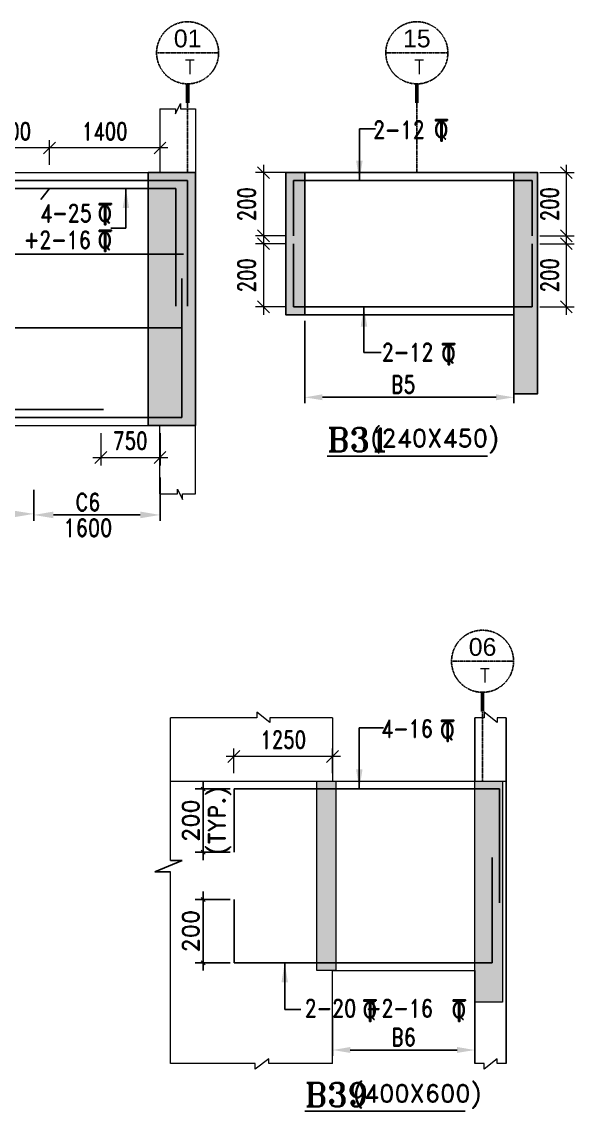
# Model space of a CAD drawing. Header units: millimetres. Extents: x 2061841 to 105821645, y -77612 to 48520811.
# Drawn here: x 2752579 to 2759577, y 7719 to 21513 of the extents above; entities that cross this region are included whole.
import ezdxf
from ezdxf.enums import TextEntityAlignment as Align

# ---------------------------------------------------------------- set-up
doc = ezdxf.new("R2010")
doc.units = ezdxf.units.MM
doc.header["$LTSCALE"] = 10
doc.header["$MEASUREMENT"] = 0
doc.linetypes.add('BASEMENT COLUMN SETTING OUT-PART 2_R4$0$CENTER', pattern=[2, 1.25, -0.25, 0.25, -0.25])
doc.linetypes.add('CENTER', pattern=[2, 1.25, -0.25, 0.25, -0.25])
for name, color, linetype in [('A-Grid-Tower', 8, 'CENTER'), ('BASEMENT COLUMN SETTING OUT-PART 2_R4$0$A-GRID-MAIN', 2, 'BASEMENT COLUMN SETTING OUT-PART 2_R4$0$CENTER'), ('BEAM', 4, 'Continuous'), ('BEAM HATCH', 252, 'Continuous'), ('BEAM STIRRUPS', 3, 'Continuous'), ('LEADER', 3, 'Continuous'), ('REIN', 1, 'Continuous'), ('S-DIM', 7, 'Continuous'), ('SHEET', 7, 'Continuous'), ('VIN_BEAM', 4, 'Continuous')]:
    doc.layers.add(name, color=color, linetype=linetype)
doc.layers.add('TEXT', color=2, linetype='Continuous', lineweight=25)
doc.layers.add('VIN_SLAB DIMENSION', color=3, linetype='Continuous', lineweight=13)
doc.styles.add('200', font='romand.shx', dxfattribs={"width": 0.8, "height": 225})
doc.styles.add('BASEMENT COLUMN SETTING OUT-PART 2_R4$0$MAS-TXTL', font='arial.ttf', dxfattribs={"height": 200})
doc.styles.add('BASEMENT COLUMN SETTING OUT-PART 2_R4$0$MAS-TXTS', font='romans.shx', dxfattribs={"width": 0.8, "height": 180})
doc.styles.add('MAH', font='romand.shx', dxfattribs={"height": 210})
doc.styles.add('PK', font='romand.shx', dxfattribs={"width": 0.7, "height": 225})
doc.styles.add('PRP 100', font='romand.shx', dxfattribs={"width": 0.75})
doc.styles.add('RD', font='romand.shx', dxfattribs={"width": 0.9, "height": 225})
doc.styles.add('ROMAND', font='romand', dxfattribs={"height": 200})
doc.styles.add('RT', font='romant.shx', dxfattribs={"height": 250})
doc.dimstyles.new('dim', dxfattribs={"dimtxt": 225, "dimasz": 150, "dimexe": 100, "dimexo": 100, "dimgap": 100, "dimtad": 1, "dimdec": 0, "dimlfac": -1, "dimrnd": 5, "dimdsep": 46, "dimtxsty": 'PRP 100', "dimblk": 'OBLIQUE', "dimcen": 1.5, "dimdle": 100, "dimclrd": 3, "dimclre": 3, "dimclrt": 2, "dimadec": 0, "dimazin": 0, "dimtfac": 1, "dimtdec": 0, "dimtix": 1, "dimtmove": 0, "dimatfit": 3, "dimldrblk": 'OBLIQUE', "dimfxl": 200, "dimlwd": -1, "dimlwe": -1, "dimarcsym": 0})
doc.dimstyles.new('GR', dxfattribs={"dimtxt": 225, "dimasz": 100, "dimexe": 50, "dimexo": 50, "dimgap": 40, "dimtad": 1, "dimdec": 0, "dimzin": 0, "dimdsep": 46, "dimtxsty": 'RD', "dimblk1": 'OBLIQUE', "dimblk2": 'OBLIQUE', "dimsah": 1, "dimcen": 0, "dimdle": 100, "dimclrd": 3, "dimclre": 3, "dimclrt": 2, "dimadec": 0, "dimazin": 0, "dimtfac": 1, "dimtdec": 0, "dimtix": 1, "dimtmove": 0, "dimatfit": 3, "dimfxl": 1, "dimtolj": 1, "dimtzin": 0, "dimarcsym": 0})
doc.dimstyles.new('GR2', dxfattribs={"dimtxt": 225, "dimasz": 100, "dimexe": 75, "dimexo": 75, "dimgap": 50, "dimtad": 1, "dimdec": 0, "dimdsep": 46, "dimtxsty": '200', "dimblk1": 'OBLIQUE', "dimblk2": 'OBLIQUE', "dimsah": 1, "dimcen": 50, "dimdle": 75, "dimclrd": 3, "dimclre": 3, "dimclrt": 2, "dimadec": 0, "dimazin": 0, "dimtfac": 1, "dimtdec": 0, "dimtix": 1, "dimtmove": 0, "dimatfit": 3, "dimldrblk": 'OBLIQUE', "dimfxl": 1, "dimtolj": 1, "dimtzin": 0, "dimarcsym": 0})
doc.dimstyles.new('MA', dxfattribs={"dimtxt": 210, "dimasz": 50, "dimexe": 100, "dimexo": 50, "dimgap": 50, "dimtad": 1, "dimdec": 0, "dimzin": 0, "dimdsep": 46, "dimtxsty": 'MAH', "dimblk1": 'OBLIQUE', "dimblk2": 'OBLIQUE', "dimsah": 1, "dimcen": 0.09, "dimdle": 100, "dimclrd": 3, "dimclre": 3, "dimclrt": 2, "dimadec": 0, "dimazin": 0, "dimtfac": 1, "dimtdec": 0, "dimtix": 1, "dimtofl": 0, "dimtmove": 0, "dimatfit": 3, "dimldrblk": 'OBLIQUE', "dimfxl": 1, "dimtolj": 1, "dimtzin": 0, "dimarcsym": 0})

# ---------------------------------------------------------------- blocks, each defined once
blk = doc.blocks.new('_Oblique')
at = {"color": 0, "linetype": 'ByBlock', "lineweight": -2}
blk.add_line((-0.5, -0.5), (0.5, 0.5), dxfattribs=at)
blk = doc.blocks.new('*D1972')
at = {"layer": 'Defpoints', "color": 0, "transparency": 16777216}
for p in [(2755268, 11799, 0), (2754875, 10999), (2755268, 10999, 0)]:
    blk.add_point(p, dxfattribs=at)
at = {"layer": 'S-DIM', "color": 3, "lineweight": -2, "transparency": 16777216}
for p, q in [((2754875, 11899), (2754875, 10899)), ((2755218, 11799), (2754775, 11799)), ((2755218, 10999), (2754775, 10999))]:
    blk.add_line(p, q, dxfattribs=at)
at = {"layer": 'S-DIM', "color": 3, "lineweight": -2, "transparency": 16777216, "xscale": 50, "yscale": 50, "zscale": 50}
for p, rotation in [((2754875, 11799), 90), ((2754875, 10999), 270)]:
    blk.add_blockref('_Oblique', p, dxfattribs=dict(at, rotation=rotation))
at = {"layer": 'S-DIM', "color": 2, "transparency": 16777216, "char_height": 210, "attachment_point": 5, "rotation": 90, "style": 'MAH'}
for s, insert in [('\\A1;(TYP.)', (2755085, 11399)), ('\\A1;200', (2754720, 11399))]:
    blk.add_mtext(s, dxfattribs=dict(at, insert=insert))
blk = doc.blocks.new('*D1973')
at = {"layer": 'Defpoints', "color": 0, "transparency": 16777216}
for p in [(2755268, 10399, 0), (2754875, 9599), (2755268, 9599, 0)]:
    blk.add_point(p, dxfattribs=at)
at = {"layer": 'S-DIM', "color": 3, "lineweight": -2, "transparency": 16777216}
for p, q in [((2754875, 10499), (2754875, 9499)), ((2755218, 10399), (2754775, 10399)), ((2755218, 9599), (2754775, 9599))]:
    blk.add_line(p, q, dxfattribs=at)
at = {"layer": 'S-DIM', "color": 3, "lineweight": -2, "transparency": 16777216, "xscale": 50, "yscale": 50, "zscale": 50}
for p, rotation in [((2754875, 10399), 90), ((2754875, 9599), 270)]:
    blk.add_blockref('_Oblique', p, dxfattribs=dict(at, rotation=rotation))
at = {"layer": 'S-DIM', "color": 2, "transparency": 16777216, "char_height": 210, "attachment_point": 5, "rotation": 90, "style": 'MAH'}
for s, insert in [('\\A1;200', (2754720, 9999)), ('\\A1;', (2755030, 9999))]:
    blk.add_mtext(s, dxfattribs=dict(at, insert=insert))
blk = doc.blocks.new('*D1974')
at = {"layer": 'BEAM STIRRUPS', "color": 3, "lineweight": -2, "ltscale": 0.25, "transparency": 16777216}
for p, q in [((2756516, 8937), (2756516, 8419)), ((2758318, 8949), (2758318, 8419)), ((2758093, 8494), (2756741, 8494))]:
    blk.add_line(p, q, dxfattribs=at)
at = {"layer": 'BEAM STIRRUPS', "color": 3, "linetype": 'Continuous', "ltscale": 0.25, "transparency": 16777216}
for points in [[(2756741, 8532), (2756741, 8457), (2756516, 8494)], [(2758093, 8532), (2758093, 8457), (2758318, 8494)]]:
    blk.add_solid(points, dxfattribs=at)
at = {"layer": 'Defpoints', "color": 0, "linetype": 'Continuous', "ltscale": 0.25, "transparency": 16777216}
for p in [(2756516, 9012, 0), (2758318, 9024, 0), (2756516, 8494)]:
    blk.add_point(p, dxfattribs=at)
at = {"layer": 'BEAM STIRRUPS', "color": 2, "linetype": 'Continuous', "ltscale": 0.25, "transparency": 16777216, "insert": (2757417, 8657), "char_height": 225, "attachment_point": 5, "rotation": 360, "style": '200'}
blk.add_mtext('\\A1;B6', dxfattribs=at)
blk = doc.blocks.new('A$C33BE299A')
at = {"layer": 'SHEET', "color": 4, "style": 'ROMAND'}
for s, height, p in [('T', 170, (-16.2, 0)), ('Q', 125, (-14.4, 26.9))]:
    blk.add_text(s, height=height, dxfattribs=at).set_placement(p)
blk = doc.blocks.new('*D1952')
at = {"layer": 'BEAM STIRRUPS', "color": 3, "lineweight": -2, "ltscale": 0.25, "transparency": 16777216}
for p, q in [((2756163, 17728), (2756163, 16683)), ((2758813, 17552), (2758813, 16683)), ((2758588, 16758), (2756388, 16758))]:
    blk.add_line(p, q, dxfattribs=at)
at = {"layer": 'BEAM STIRRUPS', "color": 3, "linetype": 'Continuous', "ltscale": 0.25, "transparency": 16777216}
for points in [[(2756388, 16796), (2756388, 16721), (2756163, 16758)], [(2758588, 16796), (2758588, 16721), (2758813, 16758)]]:
    blk.add_solid(points, dxfattribs=at)
at = {"layer": 'Defpoints', "color": 0, "linetype": 'Continuous', "ltscale": 0.25, "transparency": 16777216}
for p in [(2756163, 17803, 2), (2758813, 17627, 46), (2756163, 16758)]:
    blk.add_point(p, dxfattribs=at)
at = {"layer": 'BEAM STIRRUPS', "color": 2, "linetype": 'Continuous', "ltscale": 0.25, "transparency": 16777216, "insert": (2757413, 16921), "char_height": 225, "attachment_point": 5, "rotation": 360, "style": '200'}
blk.add_mtext('\\A1;B5', dxfattribs=at)
blk = doc.blocks.new('*D1859')
at = {"layer": 'Defpoints', "color": 0, "transparency": 16777216}
for p in [(2752930, 19915), (2752930, 19603, 0), (2754330, 19603, 0)]:
    blk.add_point(p, dxfattribs=at)
at = {"layer": 'VIN_SLAB DIMENSION', "color": 3, "transparency": 16777216}
for p, q in [((2752930, 19703), (2752930, 20015)), ((2754330, 19703), (2754330, 20015)), ((2754430, 19915), (2752830, 19915))]:
    blk.add_line(p, q, dxfattribs=at)
at = {"layer": 'VIN_SLAB DIMENSION', "color": 3, "transparency": 16777216, "xscale": 150, "yscale": 150, "zscale": 150, "rotation": 180}
blk.add_blockref('_Oblique', (2752930, 19915), dxfattribs=at)
at = {"layer": 'VIN_SLAB DIMENSION', "color": 3, "transparency": 16777216, "xscale": 150, "yscale": 150, "zscale": 150}
blk.add_blockref('_Oblique', (2754330, 19915), dxfattribs=at)
at = {"layer": 'VIN_SLAB DIMENSION', "color": 2, "transparency": 16777216, "insert": (2753630, 20127), "char_height": 225, "attachment_point": 5, "style": 'PRP 100'}
blk.add_mtext('1400', dxfattribs=at)
blk = doc.blocks.new('OBLIQUE')
blk = doc.blocks.new('*D1860')
at = {"layer": 'Defpoints', "color": 0, "transparency": 16777216}
for p in [(2752030, 19915), (2752030, 19603, 52), (2752930, 19603, 52)]:
    blk.add_point(p, dxfattribs=at)
at = {"layer": 'VIN_SLAB DIMENSION', "color": 3, "transparency": 16777216}
for p, q in [((2752030, 19703), (2752030, 20015)), ((2752930, 19703), (2752930, 20015)), ((2753030, 19915), (2751930, 19915))]:
    blk.add_line(p, q, dxfattribs=at)
at = {"layer": 'VIN_SLAB DIMENSION', "color": 3, "transparency": 16777216, "xscale": 150, "yscale": 150, "zscale": 150, "rotation": 180}
blk.add_blockref('_Oblique', (2752030, 19915), dxfattribs=at)
at = {"layer": 'VIN_SLAB DIMENSION', "color": 3, "transparency": 16777216, "xscale": 150, "yscale": 150, "zscale": 150}
blk.add_blockref('_Oblique', (2752930, 19915), dxfattribs=at)
at = {"layer": 'VIN_SLAB DIMENSION', "color": 2, "transparency": 16777216, "insert": (2752480, 20127), "char_height": 225, "attachment_point": 5, "style": 'PRP 100'}
blk.add_mtext('900', dxfattribs=at)
blk = doc.blocks.new('*D1863')
at = {"layer": 'Defpoints', "color": 0, "transparency": 16777216}
for p in [(2755266, 12211), (2755266, 11899, 52), (2756516, 11899, 52)]:
    blk.add_point(p, dxfattribs=at)
at = {"layer": 'VIN_SLAB DIMENSION', "color": 3, "transparency": 16777216}
for p, q in [((2755266, 11999), (2755266, 12311)), ((2756516, 11999), (2756516, 12311)), ((2756616, 12211), (2755166, 12211))]:
    blk.add_line(p, q, dxfattribs=at)
at = {"layer": 'VIN_SLAB DIMENSION', "color": 3, "transparency": 16777216, "xscale": 150, "yscale": 150, "zscale": 150, "rotation": 180}
blk.add_blockref('_Oblique', (2755266, 12211), dxfattribs=at)
at = {"layer": 'VIN_SLAB DIMENSION', "color": 3, "transparency": 16777216, "xscale": 150, "yscale": 150, "zscale": 150}
blk.add_blockref('_Oblique', (2756516, 12211), dxfattribs=at)
at = {"layer": 'VIN_SLAB DIMENSION', "color": 2, "transparency": 16777216, "insert": (2755891, 12423), "char_height": 225, "attachment_point": 5, "style": 'PRP 100'}
blk.add_mtext('1250', dxfattribs=at)
blk = doc.blocks.new('*D1875')
at = {"layer": 'Defpoints', "color": 0, "transparency": 16777216}
for p in [(2753580, 16403), (2754330, 16403), (2754330, 15996)]:
    blk.add_point(p, dxfattribs=at)
at = {"layer": 'VIN_SLAB DIMENSION', "color": 3, "transparency": 16777216}
for p, q in [((2753580, 16303), (2753580, 15896)), ((2754330, 16303), (2754330, 15896)), ((2753480, 15996), (2754430, 15996))]:
    blk.add_line(p, q, dxfattribs=at)
at = {"layer": 'VIN_SLAB DIMENSION', "color": 3, "transparency": 16777216, "xscale": 150, "yscale": 150, "zscale": 150, "rotation": 180}
blk.add_blockref('_Oblique', (2753580, 15996), dxfattribs=at)
at = {"layer": 'VIN_SLAB DIMENSION', "color": 3, "transparency": 16777216, "xscale": 150, "yscale": 150, "zscale": 150}
blk.add_blockref('_Oblique', (2754330, 15996), dxfattribs=at)
at = {"layer": 'VIN_SLAB DIMENSION', "color": 2, "transparency": 16777216, "insert": (2753955, 16208), "char_height": 225, "attachment_point": 5, "style": 'PRP 100'}
blk.add_mtext('750', dxfattribs=at)
blk = doc.blocks.new('*D1877')
at = {"layer": 'BEAM', "color": 3, "lineweight": -2, "transparency": 16777216}
for p, q in [((2754330, 15743), (2754330, 15194)), ((2752730, 15588), (2752730, 15194)), ((2754080, 15269), (2752980, 15269))]:
    blk.add_line(p, q, dxfattribs=at)
at = {"layer": 'BEAM', "color": 3, "transparency": 16777216}
for points in [[(2752980, 15311), (2752980, 15227), (2752730, 15269)], [(2754080, 15311), (2754080, 15227), (2754330, 15269)]]:
    blk.add_solid(points, dxfattribs=at)
at = {"layer": 'Defpoints', "color": 0, "transparency": 16777216}
for p in [(2754330, 15818, 0), (2752730, 15663, 0), (2752730, 15269)]:
    blk.add_point(p, dxfattribs=at)
at = {"layer": 'BEAM', "color": 2, "transparency": 16777216, "char_height": 225, "attachment_point": 5, "style": '200'}
for s, insert in [('\\A1;C6', (2753417, 15431)), ('\\A1;1600', (2753417, 15106))]:
    blk.add_mtext(s, dxfattribs=dict(at, insert=insert))
blk = doc.blocks.new('*D1878')
at = {"layer": 'BEAM', "color": 3, "lineweight": -2, "transparency": 16777216}
for p, q in [((2752730, 15588), (2752730, 15207)), ((2747705, 15513), (2747705, 15207)), ((2747955, 15282), (2752480, 15282))]:
    blk.add_line(p, q, dxfattribs=at)
at = {"layer": 'BEAM', "color": 3, "transparency": 16777216}
for points in [[(2747955, 15323), (2747955, 15240), (2747705, 15282)], [(2752480, 15323), (2752480, 15240), (2752730, 15282)]]:
    blk.add_solid(points, dxfattribs=at)
at = {"layer": 'Defpoints', "color": 0, "transparency": 16777216}
for p in [(2747705, 15588), (2752730, 15663, 14), (2752730, 15282)]:
    blk.add_point(p, dxfattribs=at)
at = {"layer": 'BEAM', "color": 2, "transparency": 16777216, "insert": (2750217, 15444), "char_height": 225, "attachment_point": 5, "style": '200'}
blk.add_mtext('\\A1;C9', dxfattribs=at)
blk = doc.blocks.new('BASEMENT COLUMN SETTING OUT-PART 2_R4$0$GRID TARGET1')
blk.add_wipeout([(393, -655), (392, -641), (392, -628), (390, -614), (389, -600), (387, -587), (384, -573), (381, -560), (377, -547), (373, -534), (369, -521), (364, -508), (359, -495), (353, -483), (347, -471), (340, -459), (333, -447), (325, -435), (318, -424), (309, -413), (301, -403), (292, -392), (282, -382), (273, -373), (263, -363), (252, -354), (242, -346), (231, -337), (220, -330), (208, -322), (196, -315), (184, -308), (172, -302), (160, -296), (147, -291), (134, -286), (121, -282), (108, -278), (95, -274), (82, -271), (68, -268), (55, -266), (41, -265), (27, -263), (14, -263), (0, -262), (-14, -263), (-27, -263), (-41, -265), (-55, -266), (-68, -268), (-82, -271), (-95, -274), (-108, -278), (-121, -282), (-134, -286), (-147, -291), (-160, -296), (-172, -302), (-184, -308), (-196, -315), (-208, -322), (-220, -330), (-231, -337), (-242, -346), (-252, -354), (-263, -363), (-273, -373), (-282, -382), (-292, -392), (-301, -403), (-309, -413), (-318, -424), (-325, -435), (-333, -447), (-340, -459), (-347, -471), (-353, -483), (-359, -495), (-364, -508), (-369, -521), (-373, -534), (-377, -547), (-381, -560), (-384, -573), (-387, -587), (-389, -600), (-390, -614), (-392, -628), (-392, -641), (-393, -655), (-392, -669), (-392, -682), (-390, -696), (-389, -710), (-387, -723), (-384, -737), (-381, -750), (-377, -763), (-373, -776), (-369, -789), (-364, -802), (-359, -815), (-353, -827), (-347, -839), (-340, -851), (-333, -863), (-325, -875), (-318, -886), (-309, -897), (-301, -907), (-292, -918), (-282, -928), (-273, -937), (-263, -947), (-252, -956), (-242, -964), (-231, -973), (-220, -981), (-208, -988), (-196, -995), (-184, -1002), (-172, -1008), (-160, -1014), (-147, -1019), (-134, -1024), (-121, -1028), (-108, -1032), (-95, -1036), (-82, -1039), (-68, -1042), (-55, -1044), (-41, -1046), (-27, -1047), (-14, -1047), (0, -1048), (14, -1047), (27, -1047), (41, -1046), (55, -1044), (68, -1042), (82, -1039), (95, -1036), (108, -1032), (121, -1028), (134, -1024), (147, -1019), (160, -1014), (172, -1008), (184, -1002), (196, -995), (208, -988), (220, -981), (231, -973), (242, -964), (252, -956), (263, -947), (273, -937), (282, -928), (292, -918), (301, -907), (309, -897), (318, -886), (325, -875), (333, -863), (340, -851), (347, -839), (353, -827), (359, -815), (364, -802), (369, -789), (373, -776), (377, -763), (381, -750), (384, -737), (387, -723), (389, -710), (390, -696), (392, -682), (392, -669)])
blk.add_line((-393, -655), (393, -655))
at = {"const_width": 48.8}
blk.add_lwpolyline([(0, -1048), (0, -1292)], dxfattribs=at)
blk.add_circle((0, -655), 393)
for tag, height, style, p in [('AS', 225, 'BASEMENT COLUMN SETTING OUT-PART 2_R4$0$MAS-TXTL', (0, -586)), ('REF', 180, 'BASEMENT COLUMN SETTING OUT-PART 2_R4$0$MAS-TXTS', (29, -925))]:
    blk.add_attdef(tag, text='', height=height, dxfattribs=dict(style=style)).set_placement(p, align=Align.CENTER)
blk = doc.blocks.new('*D1267')
at = {"layer": 'Defpoints', "color": 0, "transparency": 16777216}
for p in [(2756021, 19603, 52), (2755640, 18803), (2756021, 18803, 51)]:
    blk.add_point(p, dxfattribs=at)
at = {"layer": 'VIN_SLAB DIMENSION', "color": 3, "transparency": 16777216}
for p, q in [((2755921, 19603), (2755540, 19603)), ((2755640, 19703), (2755640, 18703)), ((2755921, 18803), (2755540, 18803))]:
    blk.add_line(p, q, dxfattribs=at)
at = {"layer": 'VIN_SLAB DIMENSION', "color": 3, "transparency": 16777216, "xscale": 150, "yscale": 150, "zscale": 150}
for p, rotation in [((2755640, 19603), 90), ((2755640, 18803), 270)]:
    blk.add_blockref('_Oblique', p, dxfattribs=dict(at, rotation=rotation))
at = {"layer": 'VIN_SLAB DIMENSION', "color": 2, "transparency": 16777216, "insert": (2755427, 19203), "char_height": 225, "attachment_point": 5, "rotation": 90, "style": 'PRP 100'}
blk.add_mtext('200', dxfattribs=at)
blk = doc.blocks.new('*D1268')
at = {"layer": 'Defpoints', "color": 0, "transparency": 16777216}
for p in [(2756021, 18703, 52), (2755640, 17903), (2756021, 17903, 51)]:
    blk.add_point(p, dxfattribs=at)
at = {"layer": 'VIN_SLAB DIMENSION', "color": 3, "transparency": 16777216}
for p, q in [((2755640, 18803), (2755640, 17803)), ((2755921, 18703), (2755540, 18703)), ((2755921, 17903), (2755540, 17903))]:
    blk.add_line(p, q, dxfattribs=at)
at = {"layer": 'VIN_SLAB DIMENSION', "color": 3, "transparency": 16777216, "xscale": 150, "yscale": 150, "zscale": 150}
for p, rotation in [((2755640, 18703), 90), ((2755640, 17903), 270)]:
    blk.add_blockref('_Oblique', p, dxfattribs=dict(at, rotation=rotation))
at = {"layer": 'VIN_SLAB DIMENSION', "color": 2, "transparency": 16777216, "insert": (2755427, 18303), "char_height": 225, "attachment_point": 5, "rotation": 90, "style": 'PRP 100'}
blk.add_mtext('200', dxfattribs=at)
blk = doc.blocks.new('*D1269')
at = {"layer": 'Defpoints', "color": 0, "transparency": 16777216}
for p in [(2759043, 19603, 52), (2759043, 18803, 51), (2759477, 18803)]:
    blk.add_point(p, dxfattribs=at)
at = {"layer": 'VIN_SLAB DIMENSION', "color": 3, "transparency": 16777216}
for p, q in [((2759143, 19603), (2759577, 19603)), ((2759477, 19703), (2759477, 18703)), ((2759143, 18803), (2759577, 18803))]:
    blk.add_line(p, q, dxfattribs=at)
at = {"layer": 'VIN_SLAB DIMENSION', "color": 3, "transparency": 16777216, "xscale": 150, "yscale": 150, "zscale": 150}
for p, rotation in [((2759477, 19603), 90), ((2759477, 18803), 270)]:
    blk.add_blockref('_Oblique', p, dxfattribs=dict(at, rotation=rotation))
at = {"layer": 'VIN_SLAB DIMENSION', "color": 2, "transparency": 16777216, "insert": (2759265, 19203), "char_height": 225, "attachment_point": 5, "rotation": 90, "style": 'PRP 100'}
blk.add_mtext('200', dxfattribs=at)
blk = doc.blocks.new('*D1270')
at = {"layer": 'Defpoints', "color": 0, "transparency": 16777216}
for p in [(2759043, 18703, 52), (2759043, 17903, 51), (2759477, 17903)]:
    blk.add_point(p, dxfattribs=at)
at = {"layer": 'VIN_SLAB DIMENSION', "color": 3, "transparency": 16777216}
for p, q in [((2759477, 18803), (2759477, 17803)), ((2759143, 18703), (2759577, 18703)), ((2759143, 17903), (2759577, 17903))]:
    blk.add_line(p, q, dxfattribs=at)
at = {"layer": 'VIN_SLAB DIMENSION', "color": 3, "transparency": 16777216, "xscale": 150, "yscale": 150, "zscale": 150}
for p, rotation in [((2759477, 18703), 90), ((2759477, 17903), 270)]:
    blk.add_blockref('_Oblique', p, dxfattribs=dict(at, rotation=rotation))
at = {"layer": 'VIN_SLAB DIMENSION', "color": 2, "transparency": 16777216, "insert": (2759265, 18303), "char_height": 225, "attachment_point": 5, "rotation": 90, "style": 'PRP 100'}
blk.add_mtext('200', dxfattribs=at)

msp = doc.modelspace()

# ---------------------------------------------------------------- hatches: boundary and pattern name
at = {"layer": 'BEAM HATCH'}
for points in [[(2754779.8, 19603.1), (2754179.8, 19603.1), (2754179.8, 16403.1), (2754779.8, 16403.1)], [(2755922.3, 19603.1), (2756163.4, 19603.1), (2756163.4, 17803.1), (2755922.3, 17803.1)], [(2758813.4, 19603.1), (2759113.4, 19603.1), (2759113.4, 16803.1), (2758813.4, 16803.1)], [(2756316.2, 11899), (2756556.2, 11899), (2756556.2, 9499), (2756316.2, 9499)], [(2758318.1, 11899), (2758668.1, 11899), (2758668.1, 9099), (2758318.1, 9099)]]:
    msp.add_hatch(color=252, dxfattribs=at).paths.add_polyline_path(points)

# ---------------------------------------------------------------- linework, layer by layer
at = {"layer": 'A-Grid-Tower', "color": 6}
for p, q in [((2754679.7, 19603.1, 58.4), (2754679.7, 20483.5, 58.4)), ((2757583.4, 19603.1, 103.1), (2757583.4, 20483.5, 103.1)), ((2758416.2, 11899, 0), (2758416.2, 12779.4, 0))]:
    msp.add_line(p, q, dxfattribs=at)
at = {"layer": 'BEAM', "lineweight": 13}
for p, q in [((2754527.1, 20348.3, 103.1), (2754590.2, 20479.9, 103.1)), ((2754590.2, 20479.9, 103.1), (2754590.2, 20409.3, 103.1)), ((2754329.7, 20409.3, 103.1), (2754329.7, 19603.1, 103.1)), ((2754329.7, 20409.3, 103.1), (2754527.1, 20409.3, 103.1)), ((2754527.1, 20409.3, 103.1), (2754527.1, 20348.3, 103.1)), ((2754590.2, 20409.3, 103.1), (2754779.8, 20409.3, 154.7)), ((2754779.8, 20409.3, 103.1), (2754779.8, 19603.1, 103.1)), ((2746104.7, 19603.1, 103.1), (2754654.8, 19603.1, 154.7)), ((2754779.8, 15534.1, 154.7), (2754779.8, 19603.1, 103.1)), ((2746104.7, 16403.1, 103.1), (2754779.8, 16403.1, 103.1)), ((2754329.7, 15534.1, 103.1), (2754329.7, 16403.1, 103.1)), ((2754552, 15534.1, 103.1), (2754552, 15595, 103.1)), ((2754552, 15595, 103.1), (2754615.1, 15463.4, 103.1)), ((2754329.7, 15534.1, 103.1), (2754552, 15534.1, 103.1)), ((2754615.1, 15534.1, 103.1), (2754779.8, 15534.1, 154.7)), ((2754615.1, 15463.4, 103.1), (2754615.1, 15534.1, 103.1)), ((2755555.3, 12701.5, 0), (2754461.9, 12701.5, 7466.8)), ((2754461.9, 10893.4, 0), (2754461.9, 12701.5, 0)), ((2755555.3, 12772.1, 0), (2755555.3, 12701.5, 0)), ((2755722.6, 12640.6, 0), (2755555.3, 12772.1, 0)), ((2755722.6, 12701.5, 0), (2755722.6, 12640.6, 0)), ((2756516.2, 12701.5, 0), (2755722.6, 12701.5, 0)), ((2756516.2, 12701.5, 0), (2756516.2, 11899, 0)), ((2758434.4, 12701.5, 0), (2758318.1, 12701.5, 1128)), ((2758434.4, 12772.1, 0), (2758434.4, 12701.5, 0)), ((2758601.7, 12640.6, 0), (2758434.4, 12772.1, 0)), ((2758601.7, 12701.5, 0), (2758601.7, 12640.6, 0)), ((2758716.2, 12701.5, 0), (2758601.7, 12701.5, 0)), ((2754461.9, 11899, 0), (2758716.2, 11899, 0)), ((2754461.9, 8322.3, 0), (2754461.9, 10750.4, 0)), ((2756516.2, 9499, 0), (2758318.1, 9499, 0)), ((2756516.2, 8322.3, 0), (2756516.2, 9499, 0)), ((2755536.6, 8322.3, 0), (2754461.9, 8322.3, 7466.8)), ((2755710, 8383.3, 0), (2755536.6, 8251.7, 0)), ((2755536.6, 8251.7, 0), (2755536.6, 8322.3, 0)), ((2755710, 8322.3, 0), (2755710, 8383.3, 0)), ((2756516.2, 8322.3, 0), (2755710, 8322.3, 0)), ((2758434.4, 8323, 0), (2758318.1, 8323, 1128)), ((2758601.7, 8384, 0), (2758434.4, 8252.4, 0)), ((2758434.4, 8252.4, 0), (2758434.4, 8323, 0)), ((2758601.7, 8323, 0), (2758601.7, 8384, 0)), ((2758716.2, 8323, 0), (2758601.7, 8323, 0))]:
    msp.add_line(p, q, dxfattribs=at)
at = {"layer": 'BEAM'}
for p, q in [((2755922.3, 19603.1, 103.1), (2755922.3, 17803.1, 103.1)), ((2755922.3, 19603.1, 103.1), (2759113.4, 19603.1, 103.1)), ((2759113.4, 19603.1, 103.1), (2759113.4, 17203.1, 103.1)), ((2759113.4, 19503.1, 103.1), (2759113.4, 17303.1, 103.1)), ((2755922.3, 17803.1, 103.1), (2758813.4, 17803.1, 103.1)), ((2758318.1, 12701.5, 0), (2758318.1, 11899, 0)), ((2758716.2, 11899, 0), (2758716.2, 12701.5, 0)), ((2758716.2, 11899, 0), (2758716.2, 9496, 0)), ((2754609.8, 10893.4, 0), (2754264.2, 10750.4, 0)), ((2754461.9, 10893.4, 0), (2754609.8, 10893.4, 0)), ((2754264.2, 10750.4, 0), (2754461.9, 10750.4, 0)), ((2758318.1, 8323, 0), (2758318.1, 9499, 0)), ((2758716.2, 9496, 0), (2758716.2, 8323, 0))]:
    msp.add_line(p, q, dxfattribs=at)
at = {"layer": 'BEAM', "elevation": 103.1}
for points in [[(2755922.3, 19603.1), (2756163.4, 19603.1), (2756163.4, 17803.1), (2755922.3, 17803.1)], [(2758813.4, 19603.1), (2759113.4, 19603.1), (2759113.4, 16803.1), (2758813.4, 16803.1)]]:
    msp.add_lwpolyline(points, close=True, dxfattribs=at)
at = {"layer": 'BEAM', "lineweight": 13, "elevation": 0}
for points in [[(2756316.2, 11899), (2756556.2, 11899), (2756556.2, 9499), (2756316.2, 9499)], [(2758318.1, 11899), (2758668.1, 11899), (2758668.1, 9099), (2758318.1, 9099)]]:
    msp.add_lwpolyline(points, close=True, dxfattribs=at)
at = {"layer": 'REIN'}
for p, q in [((2749244.5, 19503.1, 103.1), (2754679.1, 19503.1, 103.1)), ((2754679.1, 19503.1, 103.1), (2754679.1, 17911.9, 103.1)), ((2756022.3, 19503.1, 103.1), (2756021.5, 18803.1, 103.1)), ((2756022.3, 19503.1, 103.1), (2759042.6, 19503.1, 103.1)), ((2759042.6, 19503.1, 103.1), (2759043.3, 18803.1, 103.1)), ((2752031.7, 19403.1, 154.7), (2754529, 19403.1, 103.1)), ((2752928.7, 19403.1, 103.1), (2752821.8, 19261.6, 103.1)), ((2754529, 19403.1, 103.1), (2754529, 17911.9, 103.1)), ((2756021.5, 18703.1, 103.1), (2756022.3, 17903.1, 103.1)), ((2759042.6, 18703.1, 103.1), (2759042.6, 17903.1, 103.1)), ((2743740.4, 18569.7, 51.6), (2754629, 18569.7, 103.1)), ((2754604.5, 16503.1, 103.1), (2754604.5, 18263, 103.1)), ((2756021.5, 17903.1, 103.1), (2759042.6, 17903.1, 103.1)), ((2743750.4, 17636.4, 57.1), (2754604.5, 17636.4, 103.1)), ((2746834.1, 16603.1, 57.1), (2753612.2, 16603.1, 103.1)), ((2743747.9, 16503.1, 57.1), (2754604.5, 16503.1, 103.1)), ((2755267.9, 11799, 0), (2758631, 11799, 0)), ((2755267.9, 11799, 0), (2755267.9, 10999, 0)), ((2758631, 11799, 0), (2758631, 10358.4, 0)), ((2758539.7, 10931.8, 0), (2758539.7, 9599, 0)), ((2755267.9, 9599, 0), (2755267.9, 10399, 0)), ((2755267.9, 9599, 0), (2758539.7, 9599, 0))]:
    msp.add_line(p, q, dxfattribs=at)
at = {"layer": 'VIN_BEAM', "elevation": 103.1}
msp.add_lwpolyline([(2754779.8, 19603.1), (2754179.8, 19603.1), (2754179.8, 16403.1), (2754779.8, 16403.1)], close=True, dxfattribs=at)

# ---------------------------------------------------------------- block references
at = {"layer": 'TEXT', "color": 2, "xscale": 1.600000001490116, "yscale": 1.600000001490116, "zscale": 1.600000001490116}
for p in [(2757820.9, 20003.2, 243761.1), (2757913, 17168.5, 243761.1)]:
    msp.add_blockref('A$C33BE299A', p, dxfattribs=at)
at = {"layer": 'TEXT', "color": 1, "xscale": 1.600000001490116, "yscale": 1.600000001490116, "zscale": 1.600000001490116}
for p in [(2753560.7, 18940.5, 243761.4), (2753560.7, 18602.9, 243761.4), (2757898.7, 12398.9, 243658.3), (2756916.1, 8856.8, 243658.3), (2758044.9, 8856.8, 243658.3)]:
    msp.add_blockref('A$C33BE299A', p, dxfattribs=at)

# ---------------------------------------------------------------- texts
at = {"layer": 'TEXT', "color": 2, "style": 'PK', "width": 0.8}
for s, p in [('2-12', (2757028.2, 20033.4, 102.9)), ('4-25', (2752811.5, 18976.4, 103.2)), ('+2-16', (2752606.6, 18638.8, 103.2)), ('4-16', (2757131.1, 12451.2, -0.2)), ('2-20 +2-16', (2756161.3, 8909.1, -0.2))]:
    msp.add_text(s, height=225, dxfattribs=at).set_placement(p)
msp.add_text('2-12', height=225, rotation=0, dxfattribs=at).set_placement((2757138.4, 17217.5, 103.1))
at = {"layer": 'TEXT', "color": 1, "style": 'RT'}
for s, p in [('%%UB31      ', (2757462.6, 16222.5, 103.1)), ('%%UB39      ', (2757180.3, 7929.2, 0))]:
    msp.add_text(s, height=300, dxfattribs=at).set_placement(p, align=Align.MIDDLE_CENTER)
at = {"layer": 'TEXT', "color": 2, "style": 'RD'}
for s, p in [('(240X450)', (2757000.5, 16128.5, 103.1)), ('(400X600)', (2756778.5, 7832.4, 0))]:
    msp.add_text(s, height=225, dxfattribs=at).set_placement(p)

# ---------------------------------------------------------------- dimensions: what is measured, and where the dimension line sits
at = {"layer": 'BEAM'}
dim = msp.add_linear_dim(base=(2752729.7, 15268.9, 103.1), p1=(2754329.7, 15818.1, 103.1), p2=(2752729.7, 15662.7, 103.1), angle=180, text='C6\\X1600', dimstyle='GR2', override={"dimasz": 250, "dimtxsty": '200', "dimldrblk": 'OBLIQUE'}, dxfattribs=at)
dim.commit()
dim.dimension.update_dxf_attribs({"geometry": '*D1877', "text_midpoint": (2753417, 15268.9, 103.1), "dimtype": 160})
dim = msp.add_linear_dim(base=(2752729.7, 15281.7, 51.6), p1=(2747704.7, 15587.7, 51.6), p2=(2752729.7, 15662.7, 65.6), text='C9', dimstyle='GR2', override={"dimasz": 250, "dimtxsty": '200', "dimldrblk": 'OBLIQUE'}, dxfattribs=at)
dim.commit()
dim.dimension.update_dxf_attribs({"geometry": '*D1878', "text_midpoint": (2750217.2, 15444.2, 51.6)})
at = {"layer": 'BEAM STIRRUPS', "linetype": 'Continuous', "ltscale": 0.25}
for base, p1, p2, text, picture, middle in [((2756163.4, 16758.4, 103.1), (2758813.4, 17627.4, 149.6), (2756163.4, 17803.1, 104.8), 'B5', '*D1952', (2757413.4, 16758.4, 103.1)), ((2756516.2, 8494.3, 0), (2758318.1, 9023.8, -0.1), (2756516.2, 9012, 0), 'B6', '*D1974', (2757417.2, 8494.3, 0))]:
    dim = msp.add_linear_dim(base=base, p1=p1, p2=p2, angle=179.99996, text=text, dimstyle='GR2', override={"dimasz": 225, "dimtxsty": '200', "dimfxl": 3, "dimarcsym": 2}, dxfattribs=at)
    dim.commit()
    dim.dimension.update_dxf_attribs({"geometry": picture, "text_midpoint": middle, "dimtype": 160})
at = {"layer": 'S-DIM'}
dim = msp.add_linear_dim(base=(2754874.8, 10999, 0), p1=(2755267.9, 11799, 0), p2=(2755267.9, 10999, 0), angle=90, text='200\\X(TYP.)', dimstyle='MA', dxfattribs=at)
dim.commit()
dim.dimension.update_dxf_attribs({"geometry": '*D1972', "text_midpoint": (2754874.8, 11399, 0), "dimtype": 160})
dim = msp.add_linear_dim(base=(2754874.8, 9599, 0), p1=(2755267.9, 10399, 0), p2=(2755267.9, 9599, 0), angle=90, text='200\\X ', dimstyle='MA', dxfattribs=at)
dim.commit()
dim.dimension.update_dxf_attribs({"geometry": '*D1973', "text_midpoint": (2754874.8, 9999, 0)})
at = {"layer": 'VIN_SLAB DIMENSION'}
for base, p1, p2, picture, middle in [((2752029.7, 19914.7, 51.6), (2752929.7, 19603.1, 103.1), (2752029.7, 19603.1, 103.1), '*D1860', (2752479.7, 20127.2, 51.6)), ((2752929.7, 19914.7, 103.1), (2754329.7, 19603.1, 103.1), (2752929.7, 19603.1, 103.1), '*D1859', (2753629.7, 20127.2, 103.1))]:
    dim = msp.add_linear_dim(base=base, p1=p1, p2=p2, angle=180, dimstyle='dim', dxfattribs=at)
    dim.commit()
    dim.dimension.update_dxf_attribs({"geometry": picture, "text_midpoint": middle})
for base, p1, p2, picture, middle in [((2755639.7, 18803.1, 103.1), (2756021.5, 19603.1, 154.7), (2756021.5, 18803.1, 154.3), '*D1267', (2755427.2, 19203.1, 103.1)), ((2759477.3, 18803.1, 103.1), (2759043.3, 19603.1, 154.7), (2759043.3, 18803.1, 154.3), '*D1269', (2759264.8, 19203.1, 103.1)), ((2755639.7, 17903.1, 103.1), (2756021.5, 18703.1, 154.7), (2756021.5, 17903.1, 154.3), '*D1268', (2755427.2, 18303.1, 103.1)), ((2759477.3, 17903.1, 103.1), (2759042.6, 18703.1, 154.7), (2759042.6, 17903.1, 154.3), '*D1270', (2759264.8, 18303.1, 103.1))]:
    dim = msp.add_linear_dim(base=base, p1=p1, p2=p2, angle=90, text='200', dimstyle='dim', dxfattribs=at)
    dim.commit()
    dim.dimension.update_dxf_attribs({"geometry": picture, "text_midpoint": middle})
dim = msp.add_linear_dim(base=(2754329.7, 15995.5, 103.1), p1=(2753579.7, 16403.1, 103.1), p2=(2754329.7, 16403.1, 103.1), dimstyle='dim', override={"dimtxsty": 'PRP 100', "dimldrblk": 'OBLIQUE'}, dxfattribs=at)
dim.commit()
dim.dimension.update_dxf_attribs({"geometry": '*D1875', "text_midpoint": (2753954.7, 16208, 103.1)})
dim = msp.add_linear_dim(base=(2755266.2, 12210.7, -51.6), p1=(2756516.2, 11899, 0), p2=(2755266.2, 11899, 0), text='1250', dimstyle='dim', override={"dimtxsty": 'PRP 100'}, dxfattribs=at)
dim.commit()
dim.dimension.update_dxf_attribs({"geometry": '*D1863', "text_midpoint": (2755891.2, 12423.2, -51.6)})

# ---------------------------------------------------------------- leaders
at = {"layer": 'LEADER', "color": 3}
for points in [[(2756855.8, 19502.7, 103.1), (2756855.8, 20156, 103.1), (2757061.4, 20156, 103.1)], [(2753898.1, 19403.1, 103.1), (2753898.7, 18900.3, 103.1), (2753706.8, 18900.3, 103.1)], [(2756913.5, 17903.1, 103.1), (2756913.5, 17325.9, 103.1), (2757131.5, 17325.9, 103.1)], [(2756854.5, 11798.7, 0), (2756854.5, 12573.8, 0), (2757162, 12573.8, 0)], [(2755909.6, 9599.3, 0), (2755909.6, 9007.1, 0), (2756114.5, 9007.1, 0)]]:
    msp.add_leader(points, dimstyle='GR', override={"dimasz": 250}, dxfattribs=at)

# ---------------------------------------------------------------- next in the draw order: block references
at = {"layer": 'BASEMENT COLUMN SETTING OUT-PART 2_R4$0$A-GRID-MAIN', "color": 240, "true_color": 0xed1f24}
for p, values in [((2754679.7, 21775.3, 58.4), {'REF': 'T', 'AS': '01'}), ((2757583.4, 21775.3, 103.1), {'REF': 'T', 'AS': '15'}), ((2758416.2, 14071.2, 0), {'REF': 'T', 'AS': '06'})]:
    msp.add_blockref('BASEMENT COLUMN SETTING OUT-PART 2_R4$0$GRID TARGET1', p, dxfattribs=at).add_auto_attribs(values)

doc.saveas('drawing.dxf')
